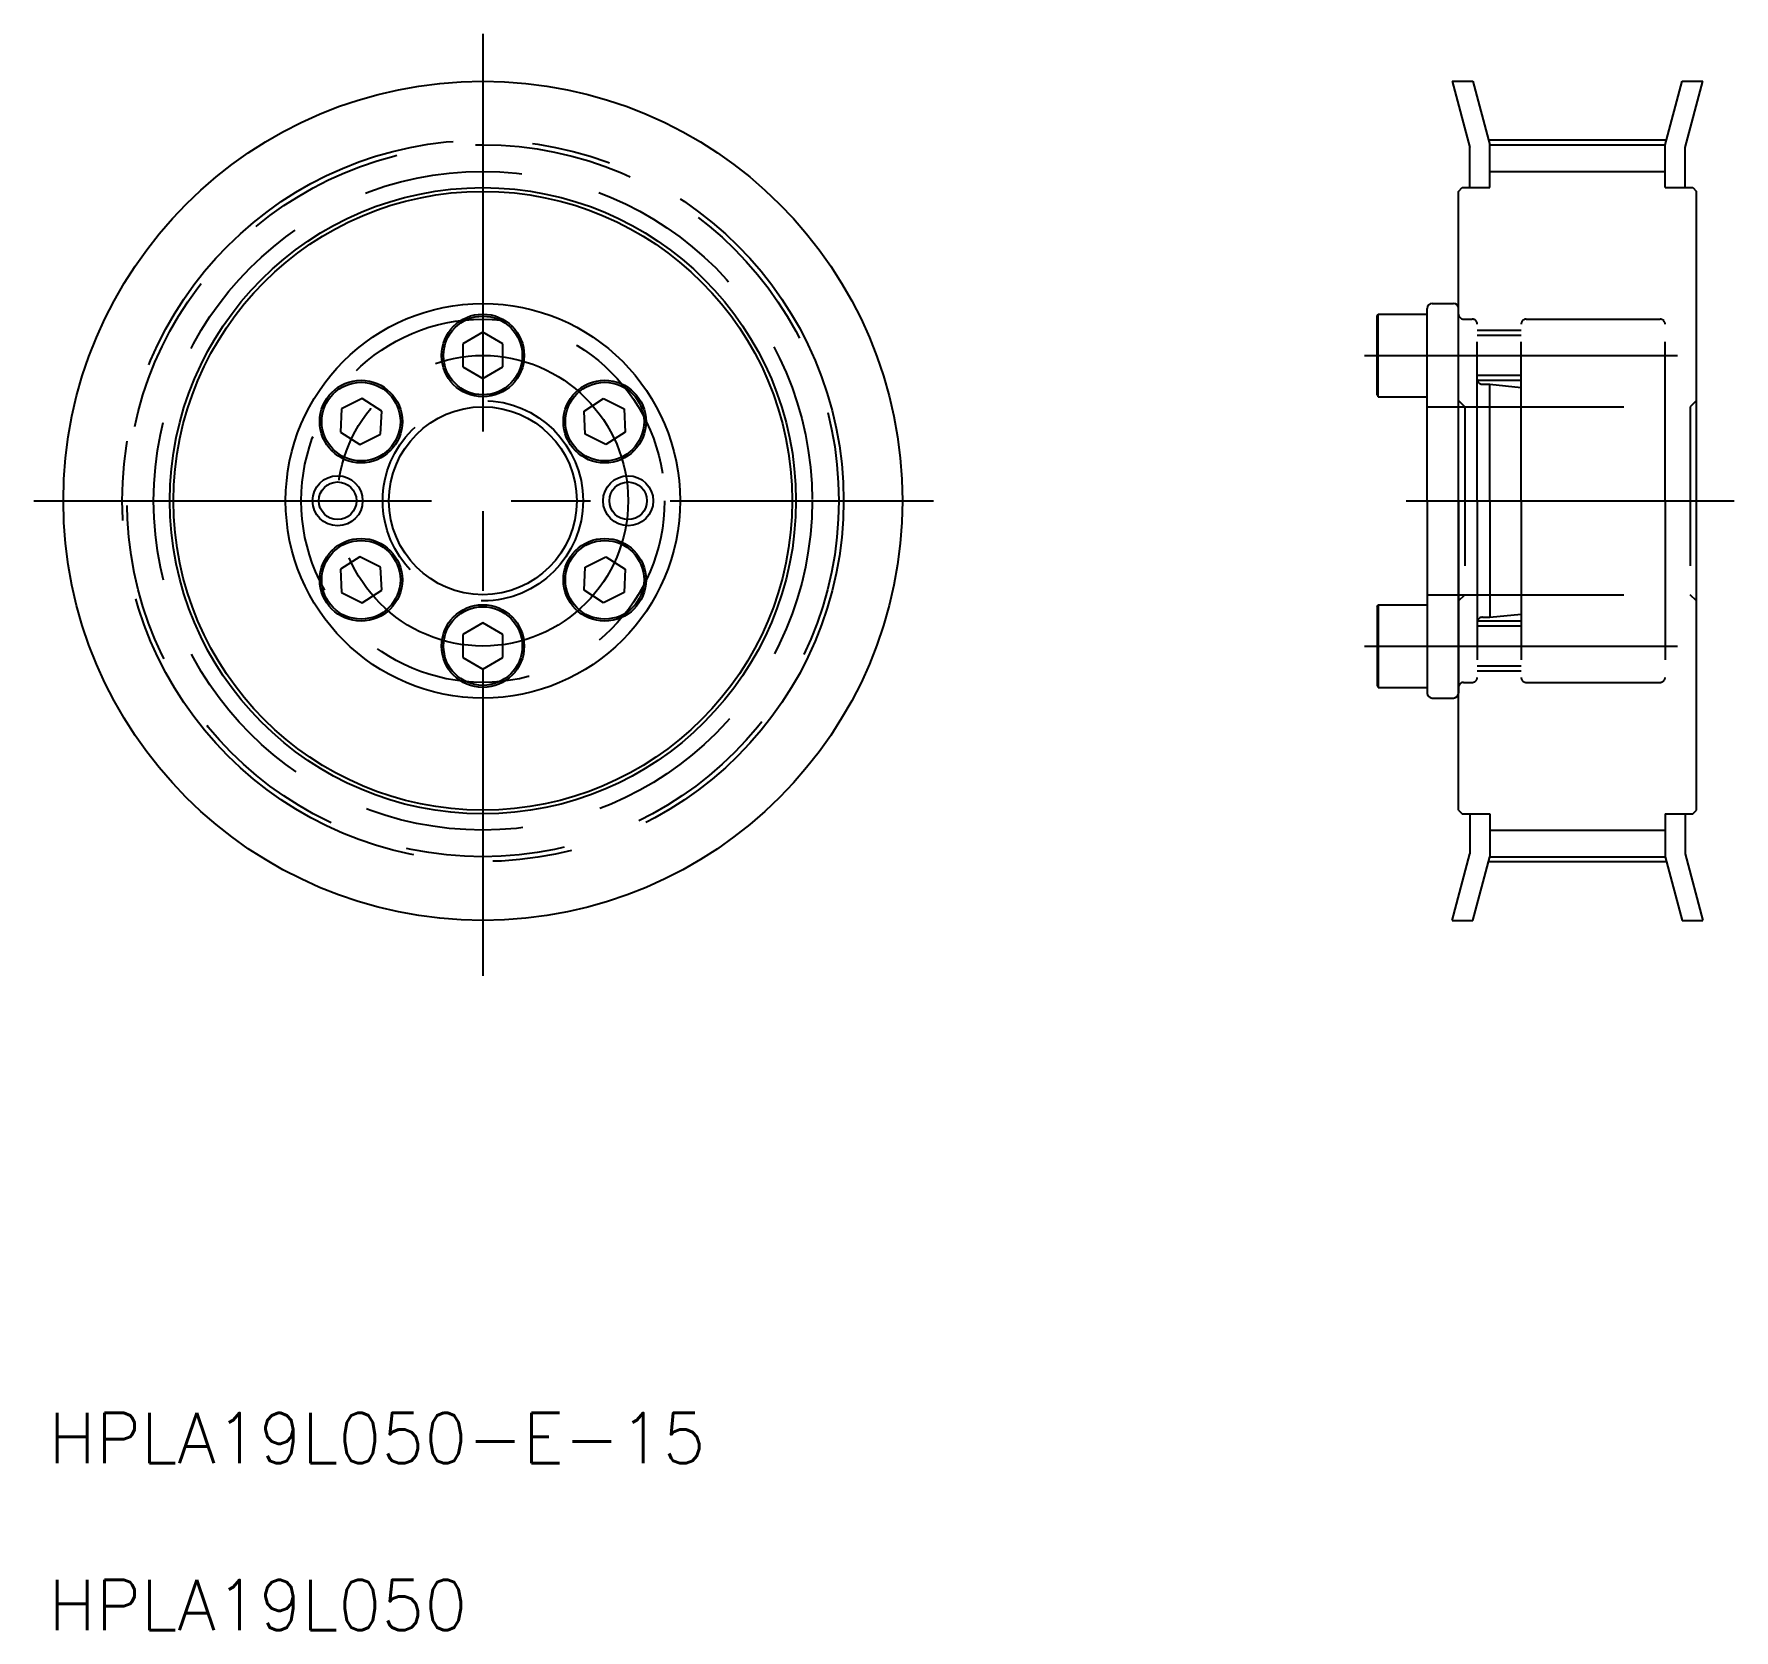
# Model space of a CAD drawing. Extents: x 14 to 150, y 12 to 139.
import ezdxf

# ---------------------------------------------------------------- set-up
doc = ezdxf.new("R2010")
doc.units = 0
doc.linetypes.add('CENTER', pattern=[50.8, 31.75, -6.35, 6.35, -6.35])
doc.linetypes.add('DASHED', pattern=[19.05, 12.7, -6.35])
doc.layers.get('0').update_dxf_attribs({"linetype": 'CONTINUOUS'})
doc.layers.add('CENTER', color=1, linetype='CENTER')
doc.styles.add('MISUMI', font='txt.shx')

# ---------------------------------------------------------------- blocks, each defined once
blk = doc.blocks.new('*U5')
at = {"color": 7, "linetype": 'CONTINUOUS', "style": 'MISUMI'}
for s, p in [('HPLA19L050-E-15', (15.05, 25.31)), ('HPLA19L050', (15.05, 11.98))]:
    blk.add_text(s, height=4, dxfattribs=at).set_placement(p)

msp = doc.modelspace()

# ---------------------------------------------------------------- linework, layer by layer
at = {"color": 7, "linetype": 'CONTINUOUS'}
for p, q in [((127.12, 135.64), (128.54, 130.35)), ((127.12, 135.64), (128.78, 135.64)), ((128.78, 135.64), (130.14, 130.56)), ((144.14, 130.56), (145.5, 135.64)), ((145.5, 135.64), (147.16, 135.64)), ((145.74, 130.35), (147.16, 135.64)), ((128.54, 127.14), (128.54, 130.35)), ((130.14, 130.56), (144.14, 130.56)), ((130.14, 127.14), (130.14, 130.56)), ((144.14, 127.14), (144.14, 130.56)), ((145.74, 127.14), (145.74, 130.35)), ((127.64, 126.84), (127.94, 127.14)), ((127.64, 77.44), (127.64, 126.84)), ((127.94, 127.14), (130.14, 127.14)), ((144.14, 127.14), (146.34, 127.14)), ((146.34, 127.14), (146.64, 126.84)), ((146.64, 77.44), (146.64, 126.84)), ((121.14, 116.88), (121.23, 117.04)), ((121.14, 110.61), (121.14, 116.88)), ((121.23, 110.44), (121.23, 117.04)), ((121.23, 117.04), (125.14, 117.04)), ((125.14, 102.14), (125.14, 117.49)), ((125.14, 110.44), (125.14, 117.04)), ((125.54, 117.89), (127.24, 117.89)), ((127.64, 102.14), (127.64, 117.49)), ((49.73, 115.59), (48.13, 114.67)), ((51.33, 114.67), (49.73, 115.59)), ((125.14, 111.74), (125.14, 115.74)), ((48.13, 114.67), (48.13, 112.82)), ((50.53, 115.13), (50.53, 115.13)), ((50.93, 114.9), (50.93, 114.9)), ((51.33, 112.82), (51.33, 114.67)), ((48.13, 112.82), (49.73, 111.9)), ((49.73, 111.9), (51.33, 112.82)), ((40.1, 110.31), (38.45, 109.47)), ((41.65, 109.3), (40.1, 110.31)), ((57.81, 109.3), (59.36, 110.31)), ((59.36, 110.31), (61.01, 109.47)), ((121.14, 110.61), (121.23, 110.44)), ((121.23, 110.44), (125.14, 110.44)), ((38.45, 109.47), (38.35, 107.62)), ((41.55, 107.46), (41.65, 109.3)), ((57.91, 107.46), (57.81, 109.3)), ((61.01, 109.47), (61.1, 107.62)), ((38.35, 107.62), (39.9, 106.62)), ((39.9, 106.62), (41.55, 107.46)), ((59.55, 106.62), (57.91, 107.46)), ((61.1, 107.62), (59.55, 106.62)), ((125.14, 102.14), (125.14, 86.79)), ((127.64, 102.14), (127.64, 86.79)), ((39.9, 97.67), (38.35, 96.67)), ((38.35, 96.67), (38.45, 94.82)), ((41.55, 96.83), (39.9, 97.67)), ((41.65, 94.99), (41.55, 96.83)), ((57.81, 94.99), (57.91, 96.83)), ((57.91, 96.83), (59.55, 97.67)), ((59.55, 97.67), (61.1, 96.67)), ((61.1, 96.67), (61.01, 94.82)), ((38.45, 94.82), (40.1, 93.98)), ((40.1, 93.98), (41.65, 94.99)), ((59.36, 93.98), (57.81, 94.99)), ((61.01, 94.82), (59.36, 93.98)), ((121.14, 93.68), (121.23, 93.84)), ((121.14, 93.68), (121.14, 87.41)), ((121.23, 93.84), (125.14, 93.84)), ((121.23, 93.84), (121.23, 87.24)), ((125.14, 93.84), (125.14, 87.24)), ((49.73, 92.39), (48.13, 91.47)), ((51.33, 91.47), (49.73, 92.39)), ((125.14, 92.54), (125.14, 88.54)), ((48.13, 91.47), (48.13, 89.62)), ((51.33, 89.62), (51.33, 91.47)), ((48.13, 89.62), (49.73, 88.7)), ((49.73, 88.7), (51.33, 89.62)), ((121.14, 87.41), (121.23, 87.24)), ((121.23, 87.24), (125.14, 87.24)), ((125.54, 86.39), (127.24, 86.39)), ((127.64, 77.44), (127.94, 77.14)), ((146.34, 77.14), (146.64, 77.44)), ((127.94, 77.14), (130.14, 77.14)), ((128.54, 77.14), (128.54, 73.94)), ((130.14, 77.14), (130.14, 73.72)), ((144.14, 77.14), (146.34, 77.14)), ((144.14, 77.14), (144.14, 73.72)), ((145.74, 77.14), (145.74, 73.94)), ((127.12, 68.64), (128.54, 73.94)), ((128.78, 68.64), (130.14, 73.72)), ((130.14, 73.72), (144.14, 73.72)), ((144.14, 73.72), (145.5, 68.64)), ((145.74, 73.94), (147.16, 68.64)), ((127.12, 68.64), (128.78, 68.64)), ((145.5, 68.64), (147.16, 68.64))]:
    msp.add_line(p, q, dxfattribs=at)
at = {"color": 3, "linetype": 'CONTINUOUS'}
for p, q in [((130.14, 128.43), (144.14, 128.43)), ((130.14, 75.85), (144.14, 75.85))]:
    msp.add_line(p, q, dxfattribs=at)
at = {"color": 3, "linetype": 'DASHED'}
for p, q in [((128.05, 116.64), (128.74, 116.64)), ((129.14, 102.14), (129.14, 116.24)), ((132.64, 115.74), (129.14, 115.74)), ((132.64, 102.14), (132.64, 116.24)), ((133.04, 116.64), (143.74, 116.64)), ((144.14, 102.14), (144.14, 116.24)), ((132.64, 115.34), (129.14, 115.34)), ((132.64, 112.14), (129.14, 112.14)), ((132.64, 111.74), (129.15, 111.74)), ((129.55, 111.44), (130.14, 111.44)), ((130.14, 111.44), (132.64, 111.19)), ((130.14, 102.14), (130.14, 111.44)), ((127.64, 110.14), (128.14, 109.64)), ((146.64, 110.14), (146.14, 109.64)), ((125.14, 109.64), (144.14, 109.64)), ((128.14, 109.64), (146.14, 109.64)), ((128.14, 109.64), (128.14, 94.64)), ((146.14, 109.64), (146.14, 94.64)), ((129.14, 102.14), (129.14, 88.04)), ((130.14, 102.14), (130.14, 92.84)), ((132.64, 102.14), (132.64, 88.04)), ((144.14, 102.14), (144.14, 88.04)), ((125.14, 94.64), (144.14, 94.64)), ((127.64, 94.14), (128.14, 94.64)), ((128.14, 94.64), (146.14, 94.64)), ((146.64, 94.14), (146.14, 94.64)), ((132.64, 92.54), (129.15, 92.54)), ((129.55, 92.84), (130.14, 92.84)), ((130.14, 92.84), (132.64, 93.09)), ((132.64, 92.14), (129.14, 92.14)), ((132.64, 88.94), (129.14, 88.94)), ((132.64, 88.54), (129.14, 88.54)), ((128.05, 87.64), (128.74, 87.64)), ((133.04, 87.64), (143.74, 87.64))]:
    msp.add_line(p, q, dxfattribs=at)
at = {"color": 7, "linetype": 'CONTINUOUS'}
for centre, radius in [((49.73, 102.14), 33.5), ((49.73, 102.14), 25), ((49.73, 102.14), 24.7), ((49.73, 102.14), 15.75), ((49.73, 113.74), 3.3), ((49.73, 113.74), 3.14), ((40, 108.46), 3.3), ((40, 108.46), 3.14), ((59.46, 108.46), 3.3), ((59.46, 108.46), 3.14), ((49.73, 102.14), 7.5), ((38.13, 102.14), 1.5), ((61.33, 102.14), 1.5), ((40, 95.83), 3.3), ((59.46, 95.83), 3.3), ((40, 95.83), 3.14), ((59.46, 95.83), 3.14), ((49.73, 90.54), 3.3), ((49.73, 90.54), 3.14)]:
    msp.add_circle(centre, radius, dxfattribs=at)
at = {"color": 3, "linetype": 'DASHED'}
for radius in [28.42, 26.29, 14.5, 8]:
    msp.add_circle((49.73, 102.14), radius, dxfattribs=at)
at = {"color": 3}
for centre in [(38.13, 102.14), (61.33, 102.14)]:
    msp.add_circle(centre, 2, dxfattribs=at)
at = {"color": 7, "linetype": 'CONTINUOUS'}
for centre, start, end in [((125.54, 117.49), 90, 180), ((127.24, 117.49), 0, 90), ((125.54, 86.79), 180, 270), ((127.24, 86.79), 270, 0)]:
    msp.add_arc(centre, 0.4, start, end, dxfattribs=at)
at = {"color": 3, "linetype": 'DASHED'}
for centre, radius, start, end in [((128.05, 117.05), 0.41, 180, 270), ((128.74, 116.24), 0.4, 0, 90), ((133.04, 116.24), 0.4, 90, 180), ((143.74, 116.24), 0.4, 0, 90), ((129.55, 111.85), 0.41, 180, 270), ((129.55, 92.43), 0.41, 90, 180), ((128.05, 87.23), 0.41, 90, 180), ((128.74, 88.04), 0.4, 270, 0), ((133.04, 88.04), 0.4, 180, 270), ((143.74, 88.04), 0.4, 270, 0)]:
    msp.add_arc(centre, radius, start, end, dxfattribs=at)
at = {"layer": 'CENTER', "color": 1, "linetype": 'CENTER'}
for p, q in [((49.73, 139.41), (49.73, 64.21)), ((130.04, 130.95), (144.24, 130.95)), ((120.14, 113.74), (145.14, 113.74)), ((13.88, 102.14), (85.72, 102.14)), ((123.47, 102.14), (149.64, 102.14)), ((120.14, 90.54), (145.14, 90.54)), ((130.04, 73.34), (144.24, 73.34))]:
    msp.add_line(p, q, dxfattribs=at)
for radius in [28.8, 11.6]:
    msp.add_circle((49.73, 102.14), radius, dxfattribs=at)

# ---------------------------------------------------------------- block references
at = {"color": 7, "linetype": 'CONTINUOUS'}
msp.add_blockref('*U5', (0, 0), dxfattribs=at)

doc.saveas('drawing.dxf')
